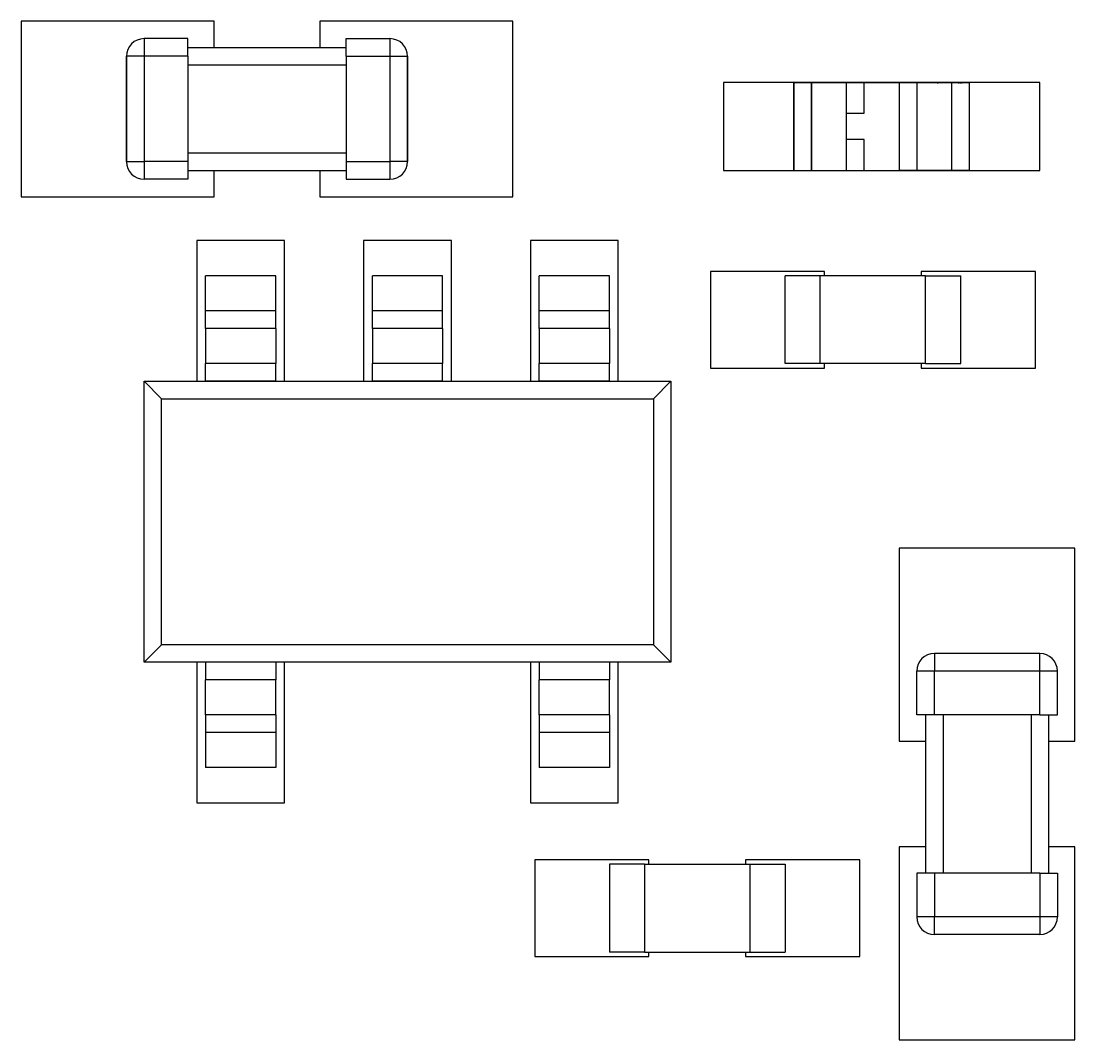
# Model space of a CAD drawing. Extents: x 89.7 to 173.2, y 85.9 to 138.5.
# Drawn here: x 112.75 to 118.75, y 102.85 to 108.65 of the extents above; entities that cross this region are included whole.
import ezdxf

# ---------------------------------------------------------------- set-up
doc = ezdxf.new("R2010")
doc.units = 0
doc.layers.add('View005', color=7, linetype='CONTINUOUS')

msp = doc.modelspace()

# ---------------------------------------------------------------- linework, layer by layer
at = {"layer": 'View005'}
for p, q in [((113.85, 108.65), (112.75, 108.65)), ((112.75, 108.65), (112.75, 107.65)), ((113.85, 108.65), (112.75, 108.65)), ((112.75, 108.65), (112.75, 107.65)), ((113.85, 108.5), (113.85, 108.65)), ((113.85, 108.5), (113.85, 108.65)), ((115.55, 108.65), (114.45, 108.65)), ((114.45, 108.65), (114.45, 108.5)), ((115.55, 108.65), (114.45, 108.65)), ((114.45, 108.65), (114.45, 108.5)), ((115.55, 107.65), (115.55, 108.65)), ((115.55, 107.65), (115.55, 108.65)), ((113.7, 108.55), (113.45, 108.55)), ((113.7, 108.55), (113.45, 108.55)), ((113.7, 108.55), (113.45, 108.55)), ((113.7, 108.55), (113.45, 108.55)), ((113.7, 108.55), (113.45, 108.55)), ((113.7, 108.55), (113.45, 108.55)), ((113.7, 108.55), (113.45, 108.55)), ((113.7, 108.55), (113.45, 108.55)), ((113.7, 108.55), (113.45, 108.55)), ((113.7, 108.55), (113.45, 108.55)), ((113.7, 108.55), (113.45, 108.55)), ((113.7, 108.55), (113.45, 108.55)), ((114.6, 108.55), (114.85, 108.55)), ((114.6, 108.55), (114.85, 108.55)), ((114.6, 108.55), (114.85, 108.55)), ((114.6, 108.55), (114.85, 108.55)), ((114.6, 108.55), (114.85, 108.55)), ((114.6, 108.55), (114.85, 108.55)), ((114.6, 108.55), (114.85, 108.55)), ((114.6, 108.55), (114.85, 108.55)), ((114.6, 108.55), (114.85, 108.55)), ((114.6, 108.55), (114.85, 108.55)), ((114.6, 108.55), (114.85, 108.55)), ((114.6, 108.55), (114.85, 108.55)), ((113.7, 108.5), (114.6, 108.5)), ((113.7, 108.5), (114.6, 108.5)), ((113.7, 108.5), (114.6, 108.5)), ((113.7, 108.5), (114.6, 108.5)), ((113.35, 108.45), (113.35, 107.85)), ((113.35, 107.85), (113.35, 108.45)), ((113.35, 108.45), (113.35, 107.85)), ((113.35, 107.85), (113.35, 108.45)), ((113.35, 108.45), (113.35, 107.85)), ((113.35, 108.45), (113.35, 107.85)), ((113.35, 107.85), (113.35, 108.45)), ((113.35, 107.85), (113.35, 108.45)), ((113.35, 108.45), (113.35, 107.85)), ((113.35, 108.45), (113.35, 107.85)), ((113.35, 107.85), (113.35, 108.45)), ((113.35, 107.85), (113.35, 108.45)), ((113.7, 108.45), (113.45, 108.45)), ((113.45, 108.45), (113.45, 107.85)), ((113.7, 108.45), (113.45, 108.45)), ((113.45, 108.45), (113.45, 107.85)), ((113.7, 108.45), (113.45, 108.45)), ((113.45, 108.45), (113.45, 107.85)), ((113.7, 108.45), (113.45, 108.45)), ((113.45, 108.45), (113.45, 107.85)), ((113.7, 108.45), (113.45, 108.45)), ((113.45, 108.45), (113.45, 107.85)), ((113.7, 108.45), (113.45, 108.45)), ((113.45, 108.45), (113.45, 107.85)), ((113.7, 108.45), (113.7, 107.85)), ((113.7, 108.45), (113.7, 107.85)), ((113.7, 108.45), (113.7, 107.85)), ((113.7, 108.45), (113.7, 107.85)), ((113.7, 108.45), (113.7, 107.85)), ((113.7, 108.45), (113.7, 107.85)), ((114.6, 108.45), (114.6, 107.85)), ((114.6, 108.45), (114.6, 107.85)), ((114.6, 108.45), (114.6, 107.85)), ((114.6, 108.45), (114.85, 108.45)), ((114.6, 108.45), (114.6, 107.85)), ((114.6, 108.45), (114.85, 108.45)), ((114.6, 108.45), (114.6, 107.85)), ((114.6, 108.45), (114.85, 108.45)), ((114.6, 108.45), (114.6, 107.85)), ((114.6, 108.45), (114.85, 108.45)), ((114.6, 108.45), (114.85, 108.45)), ((114.6, 108.45), (114.85, 108.45)), ((114.85, 108.45), (114.85, 107.85)), ((114.85, 108.45), (114.85, 107.85)), ((114.85, 108.45), (114.85, 107.85)), ((114.85, 108.45), (114.85, 107.85)), ((114.85, 108.45), (114.85, 107.85)), ((114.85, 108.45), (114.85, 107.85)), ((114.95, 108.45), (114.95, 107.85)), ((114.95, 107.85), (114.95, 108.45)), ((114.95, 108.45), (114.95, 107.85)), ((114.95, 107.85), (114.95, 108.45)), ((114.95, 108.45), (114.95, 107.85)), ((114.95, 108.45), (114.95, 107.85)), ((114.95, 107.85), (114.95, 108.45)), ((114.95, 107.85), (114.95, 108.45)), ((114.95, 108.45), (114.95, 107.85)), ((114.95, 108.45), (114.95, 107.85)), ((114.95, 107.85), (114.95, 108.45)), ((114.95, 107.85), (114.95, 108.45)), ((113.7, 108.4), (114.6, 108.4)), ((113.7, 108.4), (114.6, 108.4)), ((117.45, 108.3), (116.75, 108.3)), ((116.75, 108.3), (116.75, 107.8)), ((117.45, 108.3), (116.75, 108.3)), ((116.75, 108.3), (116.75, 107.8)), ((117.15, 108.3), (117.15, 107.8)), ((117.15, 107.8), (117.15, 108.3)), ((117.15, 108.3), (117.15, 107.8)), ((117.15, 107.8), (117.15, 108.3)), ((117.15, 108.3), (117.15, 107.8)), ((117.15, 107.8), (117.15, 108.3)), ((117.15, 108.3), (117.15, 107.8)), ((117.15, 107.8), (117.15, 108.3)), ((117.25, 108.3), (117.25, 107.8)), ((117.25, 107.8), (117.25, 108.3)), ((117.25, 108.3), (117.25, 107.8)), ((118.05, 108.3), (117.25, 108.3)), ((118.05, 108.3), (117.25, 108.3)), ((117.25, 108.3), (118.05, 108.3)), ((117.25, 108.3), (118.05, 108.3)), ((117.25, 107.8), (117.25, 108.3)), ((117.25, 108.3), (117.25, 107.8)), ((117.25, 107.8), (117.25, 108.3)), ((117.25, 108.3), (117.25, 107.8)), ((118.05, 108.3), (117.25, 108.3)), ((118.05, 108.3), (117.25, 108.3)), ((117.25, 108.3), (118.05, 108.3)), ((117.25, 108.3), (118.05, 108.3)), ((117.25, 107.8), (117.25, 108.3)), ((117.45, 107.8), (117.45, 108.3)), ((117.45, 107.8), (117.45, 108.3)), ((118.55, 108.3), (117.85, 108.3)), ((117.85, 108.3), (117.85, 107.8)), ((118.55, 108.3), (117.85, 108.3)), ((117.85, 108.3), (117.85, 107.8)), ((118.05, 107.8), (118.05, 108.3)), ((118.05, 107.8), (118.05, 108.3)), ((118.05, 107.8), (118.05, 108.3)), ((118.05, 107.8), (118.05, 108.3)), ((118.05, 107.8), (118.05, 108.3)), ((118.05, 107.8), (118.05, 108.3)), ((118.05, 107.8), (118.05, 108.3)), ((118.05, 107.8), (118.05, 108.3)), ((118.15, 107.8), (118.15, 108.3)), ((118.15, 107.8), (118.15, 108.3)), ((118.15, 107.8), (118.15, 108.3)), ((118.15, 107.8), (118.15, 108.3)), ((118.15, 107.8), (118.15, 108.3)), ((118.15, 107.8), (118.15, 108.3)), ((118.15, 107.8), (118.15, 108.3)), ((118.15, 107.8), (118.15, 108.3)), ((118.55, 107.8), (118.55, 108.3)), ((118.55, 107.8), (118.55, 108.3)), ((118.086, 108.299), (118.089, 108.299)), ((118.087, 108.299), (118.086, 108.299)), ((118.086, 108.299), (118.089, 108.299)), ((118.087, 108.299), (118.086, 108.299)), ((118.09, 108.299), (118.087, 108.299)), ((118.09, 108.299), (118.087, 108.299)), ((118.096, 108.299), (118.093, 108.299)), ((118.096, 108.299), (118.093, 108.299)), ((118.094, 108.299), (118.097, 108.299)), ((118.094, 108.299), (118.097, 108.299)), ((118.097, 108.299), (118.096, 108.299)), ((118.097, 108.299), (118.096, 108.299)), ((118.097, 108.299), (118.1, 108.299)), ((118.098, 108.299), (118.097, 108.299)), ((118.097, 108.299), (118.1, 108.299)), ((118.098, 108.299), (118.097, 108.299)), ((118.101, 108.299), (118.098, 108.299)), ((118.101, 108.299), (118.098, 108.299)), ((118.107, 108.299), (118.105, 108.299)), ((118.105, 108.299), (118.108, 108.299)), ((118.107, 108.299), (118.105, 108.299)), ((118.105, 108.299), (118.108, 108.299)), ((118.108, 108.299), (118.107, 108.299)), ((118.108, 108.299), (118.107, 108.299)), ((113.7, 107.9), (114.6, 107.9)), ((113.7, 107.9), (114.6, 107.9)), ((113.7, 107.85), (113.45, 107.85)), ((113.7, 107.85), (113.45, 107.85)), ((113.7, 107.85), (113.45, 107.85)), ((113.7, 107.85), (113.45, 107.85)), ((113.7, 107.85), (113.45, 107.85)), ((113.7, 107.85), (113.45, 107.85)), ((114.6, 107.85), (114.85, 107.85)), ((114.6, 107.85), (114.85, 107.85)), ((114.6, 107.85), (114.85, 107.85)), ((114.6, 107.85), (114.85, 107.85)), ((114.6, 107.85), (114.85, 107.85)), ((114.6, 107.85), (114.85, 107.85)), ((113.7, 107.8), (114.6, 107.8)), ((113.7, 107.8), (114.6, 107.8)), ((113.85, 107.65), (113.85, 107.8)), ((113.85, 107.65), (113.85, 107.8)), ((114.45, 107.8), (114.45, 107.65)), ((114.45, 107.8), (114.45, 107.65)), ((116.75, 107.8), (117.45, 107.8)), ((116.75, 107.8), (117.45, 107.8)), ((117.15, 107.8), (117.55, 107.8)), ((117.15, 107.8), (117.55, 107.8)), ((117.15, 107.8), (118.15, 107.8)), ((117.15, 107.8), (118.15, 107.8)), ((117.15, 107.8), (117.55, 107.8)), ((117.15, 107.8), (117.55, 107.8)), ((117.15, 107.8), (118.15, 107.8)), ((117.15, 107.8), (118.15, 107.8)), ((117.25, 107.8), (118.05, 107.8)), ((117.25, 107.8), (118.05, 107.8)), ((117.25, 107.8), (118.05, 107.8)), ((117.25, 107.8), (118.05, 107.8)), ((117.25, 107.8), (118.05, 107.8)), ((117.25, 107.8), (118.05, 107.8)), ((117.25, 107.8), (118.05, 107.8)), ((117.25, 107.8), (118.05, 107.8)), ((118.15, 107.8), (117.75, 107.8)), ((118.15, 107.8), (117.75, 107.8)), ((118.15, 107.8), (117.75, 107.8)), ((118.15, 107.8), (117.75, 107.8)), ((117.85, 107.8), (118.55, 107.8)), ((117.85, 107.8), (118.55, 107.8)), ((113.7, 107.75), (113.45, 107.75)), ((113.7, 107.75), (113.45, 107.75)), ((113.7, 107.75), (113.45, 107.75)), ((113.7, 107.75), (113.45, 107.75)), ((113.7, 107.75), (113.45, 107.75)), ((113.7, 107.75), (113.45, 107.75)), ((114.6, 107.75), (114.85, 107.75)), ((114.6, 107.75), (114.85, 107.75)), ((114.6, 107.75), (114.85, 107.75)), ((114.6, 107.75), (114.85, 107.75)), ((114.6, 107.75), (114.85, 107.75)), ((114.6, 107.75), (114.85, 107.75)), ((112.75, 107.65), (113.85, 107.65)), ((112.75, 107.65), (113.85, 107.65)), ((114.45, 107.65), (115.55, 107.65)), ((114.45, 107.65), (115.55, 107.65)), ((113.75, 107.4), (113.75, 106.6)), ((114.25, 107.4), (113.75, 107.4)), ((113.75, 107.4), (113.75, 106.6)), ((114.25, 107.4), (113.75, 107.4)), ((114.25, 106.6), (114.25, 107.4)), ((114.25, 106.6), (114.25, 107.4)), ((114.7, 107.4), (114.7, 106.6)), ((115.2, 107.4), (114.7, 107.4)), ((114.7, 107.4), (114.7, 106.6)), ((115.2, 107.4), (114.7, 107.4)), ((115.2, 106.6), (115.2, 107.4)), ((115.2, 106.6), (115.2, 107.4)), ((115.65, 107.4), (115.65, 106.6)), ((116.15, 107.4), (115.65, 107.4)), ((115.65, 107.4), (115.65, 106.6)), ((116.15, 107.4), (115.65, 107.4)), ((116.15, 106.6), (116.15, 107.4)), ((116.15, 106.6), (116.15, 107.4)), ((117.325, 107.225), (116.675, 107.225)), ((116.675, 107.225), (116.675, 106.675)), ((117.325, 107.225), (116.675, 107.225)), ((116.675, 107.225), (116.675, 106.675)), ((117.325, 107.2), (117.325, 107.225)), ((117.325, 107.2), (117.325, 107.225)), ((118.525, 107.225), (117.875, 107.225)), ((117.875, 107.225), (117.875, 107.2)), ((118.525, 107.225), (117.875, 107.225)), ((117.875, 107.225), (117.875, 107.2)), ((118.525, 106.675), (118.525, 107.225)), ((118.525, 106.675), (118.525, 107.225)), ((113.8, 107), (113.8, 107.2)), ((114.2, 107.2), (113.8, 107.2)), ((113.8, 107), (113.8, 107.2)), ((114.2, 107.2), (113.8, 107.2)), ((114.2, 107), (114.2, 107.2)), ((114.2, 107), (114.2, 107.2)), ((114.75, 107), (114.75, 107.2)), ((115.15, 107.2), (114.75, 107.2)), ((114.75, 107), (114.75, 107.2)), ((115.15, 107.2), (114.75, 107.2)), ((115.15, 107), (115.15, 107.2)), ((115.15, 107), (115.15, 107.2)), ((115.7, 107), (115.7, 107.2)), ((116.1, 107.2), (115.7, 107.2)), ((115.7, 107), (115.7, 107.2)), ((116.1, 107.2), (115.7, 107.2)), ((116.1, 107), (116.1, 107.2)), ((116.1, 107), (116.1, 107.2)), ((117.3, 107.2), (117.1, 107.2)), ((117.1, 106.7), (117.1, 107.2)), ((117.3, 107.2), (117.1, 107.2)), ((117.1, 106.7), (117.1, 107.2)), ((117.3, 106.7), (117.3, 107.2)), ((117.9, 107.2), (117.3, 107.2)), ((117.3, 106.7), (117.3, 107.2)), ((117.3, 106.7), (117.3, 107.2)), ((117.9, 107.2), (117.3, 107.2)), ((117.3, 106.7), (117.3, 107.2)), ((117.9, 106.7), (117.9, 107.2)), ((117.9, 107.2), (118.1, 107.2)), ((117.9, 106.7), (117.9, 107.2)), ((117.9, 106.7), (117.9, 107.2)), ((117.9, 107.2), (118.1, 107.2)), ((117.9, 106.7), (117.9, 107.2)), ((118.1, 106.7), (118.1, 107.2)), ((118.1, 106.7), (118.1, 107.2)), ((114.2, 107), (113.8, 107)), ((114.2, 107), (113.8, 107)), ((115.15, 107), (114.75, 107)), ((115.15, 107), (114.75, 107)), ((116.1, 107), (115.7, 107)), ((116.1, 107), (115.7, 107)), ((114.2, 106.9), (113.8, 106.9)), ((114.2, 106.9), (113.8, 106.9)), ((115.15, 106.9), (114.75, 106.9)), ((115.15, 106.9), (114.75, 106.9)), ((116.1, 106.9), (115.7, 106.9)), ((116.1, 106.9), (115.7, 106.9)), ((113.8, 106.6), (113.8, 106.7)), ((113.8, 106.6), (113.8, 106.7)), ((114.2, 106.7), (113.8, 106.7)), ((114.2, 106.7), (113.8, 106.7)), ((114.2, 106.6), (114.2, 106.7)), ((114.2, 106.6), (114.2, 106.7)), ((114.75, 106.6), (114.75, 106.7)), ((114.75, 106.6), (114.75, 106.7)), ((115.15, 106.7), (114.75, 106.7)), ((115.15, 106.7), (114.75, 106.7)), ((115.15, 106.6), (115.15, 106.7)), ((115.15, 106.6), (115.15, 106.7)), ((115.7, 106.6), (115.7, 106.7)), ((115.7, 106.6), (115.7, 106.7)), ((116.1, 106.7), (115.7, 106.7)), ((116.1, 106.7), (115.7, 106.7)), ((116.1, 106.6), (116.1, 106.7)), ((116.1, 106.6), (116.1, 106.7)), ((117.3, 106.7), (117.1, 106.7)), ((117.3, 106.7), (117.1, 106.7)), ((117.9, 106.7), (117.3, 106.7)), ((117.9, 106.7), (117.3, 106.7)), ((117.325, 106.675), (117.325, 106.7)), ((117.325, 106.675), (117.325, 106.7)), ((117.875, 106.7), (117.875, 106.675)), ((117.875, 106.7), (117.875, 106.675)), ((117.9, 106.7), (118.1, 106.7)), ((117.9, 106.7), (118.1, 106.7)), ((116.675, 106.675), (117.325, 106.675)), ((116.675, 106.675), (117.325, 106.675)), ((117.875, 106.675), (118.525, 106.675)), ((117.875, 106.675), (118.525, 106.675)), ((113.45, 105), (113.45, 106.6)), ((113.45, 106.6), (116.45, 106.6)), ((113.45, 106.6), (113.55, 106.5)), ((113.45, 105), (113.45, 106.6)), ((113.45, 106.6), (116.45, 106.6)), ((113.45, 106.6), (113.55, 106.5)), ((114.2, 106.6), (113.8, 106.6)), ((114.2, 106.6), (113.8, 106.6)), ((115.15, 106.6), (114.75, 106.6)), ((115.15, 106.6), (114.75, 106.6)), ((116.1, 106.6), (115.7, 106.6)), ((116.1, 106.6), (115.7, 106.6)), ((116.45, 106.6), (116.35, 106.5)), ((116.45, 106.6), (116.35, 106.5)), ((116.45, 106.6), (116.45, 105)), ((116.45, 106.6), (116.45, 105)), ((113.55, 106.5), (116.35, 106.5)), ((113.55, 105.1), (113.55, 106.5)), ((113.55, 106.5), (116.35, 106.5)), ((113.55, 105.1), (113.55, 106.5)), ((116.35, 106.5), (116.35, 105.1)), ((116.35, 106.5), (116.35, 105.1)), ((117.75, 105.65), (117.75, 104.55)), ((118.75, 105.65), (117.75, 105.65)), ((117.75, 105.65), (117.75, 104.55)), ((118.75, 105.65), (117.75, 105.65)), ((118.75, 104.55), (118.75, 105.65)), ((118.75, 104.55), (118.75, 105.65)), ((113.45, 105), (113.55, 105.1)), ((113.45, 105), (113.55, 105.1)), ((116.35, 105.1), (113.55, 105.1)), ((116.35, 105.1), (113.55, 105.1)), ((116.45, 105), (116.35, 105.1)), ((116.45, 105), (116.35, 105.1)), ((116.45, 105), (113.45, 105)), ((116.45, 105), (113.45, 105)), ((113.75, 105), (113.75, 104.2)), ((113.75, 105), (113.75, 104.2)), ((113.8, 105), (113.8, 104.9)), ((114.2, 105), (113.8, 105)), ((113.8, 105), (113.8, 104.9)), ((114.2, 105), (113.8, 105)), ((114.2, 105), (114.2, 104.9)), ((114.2, 105), (114.2, 104.9)), ((114.25, 104.2), (114.25, 105)), ((114.25, 104.2), (114.25, 105)), ((115.65, 105), (115.65, 104.2)), ((115.65, 105), (115.65, 104.2)), ((115.7, 105), (115.7, 104.9)), ((116.1, 105), (115.7, 105)), ((115.7, 105), (115.7, 104.9)), ((116.1, 105), (115.7, 105)), ((116.1, 105), (116.1, 104.9)), ((116.1, 105), (116.1, 104.9)), ((116.15, 104.2), (116.15, 105)), ((116.15, 104.2), (116.15, 105)), ((118.55, 105.05), (117.95, 105.05)), ((118.55, 105.05), (117.95, 105.05)), ((118.55, 105.05), (117.95, 105.05)), ((118.55, 105.05), (117.95, 105.05)), ((118.55, 105.05), (117.95, 105.05)), ((118.55, 105.05), (117.95, 105.05)), ((117.85, 104.7), (117.85, 104.95)), ((117.85, 104.7), (117.85, 104.95)), ((117.85, 104.7), (117.85, 104.95)), ((117.85, 104.7), (117.85, 104.95)), ((117.85, 104.7), (117.85, 104.95)), ((117.85, 104.7), (117.85, 104.95)), ((117.85, 104.7), (117.85, 104.95)), ((117.85, 104.7), (117.85, 104.95)), ((117.85, 104.7), (117.85, 104.95)), ((117.85, 104.7), (117.85, 104.95)), ((117.85, 104.7), (117.85, 104.95)), ((117.85, 104.7), (117.85, 104.95)), ((118.55, 104.95), (117.95, 104.95)), ((117.95, 104.7), (117.95, 104.95)), ((117.95, 104.7), (117.95, 104.95)), ((118.55, 104.95), (117.95, 104.95)), ((118.55, 104.95), (117.95, 104.95)), ((117.95, 104.7), (117.95, 104.95)), ((117.95, 104.7), (117.95, 104.95)), ((118.55, 104.95), (117.95, 104.95)), ((118.55, 104.95), (117.95, 104.95)), ((117.95, 104.7), (117.95, 104.95)), ((118.55, 104.95), (117.95, 104.95)), ((117.95, 104.7), (117.95, 104.95)), ((118.55, 104.7), (118.55, 104.95)), ((118.55, 104.7), (118.55, 104.95)), ((118.55, 104.7), (118.55, 104.95)), ((118.55, 104.7), (118.55, 104.95)), ((118.55, 104.7), (118.55, 104.95)), ((118.55, 104.7), (118.55, 104.95)), ((118.65, 104.7), (118.65, 104.95)), ((118.65, 104.7), (118.65, 104.95)), ((118.65, 104.7), (118.65, 104.95)), ((118.65, 104.7), (118.65, 104.95)), ((118.65, 104.7), (118.65, 104.95)), ((118.65, 104.7), (118.65, 104.95)), ((114.2, 104.9), (113.8, 104.9)), ((114.2, 104.9), (113.8, 104.9)), ((116.1, 104.9), (115.7, 104.9)), ((116.1, 104.9), (115.7, 104.9)), ((114.2, 104.7), (113.8, 104.7)), ((114.2, 104.7), (113.8, 104.7)), ((114.2, 104.7), (113.8, 104.7)), ((114.2, 104.7), (113.8, 104.7)), ((116.1, 104.7), (115.7, 104.7)), ((116.1, 104.7), (115.7, 104.7)), ((116.1, 104.7), (115.7, 104.7)), ((116.1, 104.7), (115.7, 104.7)), ((117.9, 104.7), (117.9, 103.8)), ((117.9, 104.7), (117.9, 103.8)), ((117.9, 104.7), (117.9, 103.8)), ((117.9, 104.7), (117.9, 103.8)), ((118.55, 104.7), (117.95, 104.7)), ((118.55, 104.7), (117.95, 104.7)), ((118.55, 104.7), (117.95, 104.7)), ((118.55, 104.7), (117.95, 104.7)), ((118.55, 104.7), (117.95, 104.7)), ((118.55, 104.7), (117.95, 104.7)), ((118, 104.7), (118, 103.8)), ((118, 104.7), (118, 103.8)), ((118.5, 104.7), (118.5, 103.8)), ((118.5, 104.7), (118.5, 103.8)), ((118.6, 104.7), (118.6, 103.8)), ((118.6, 104.7), (118.6, 103.8)), ((118.6, 104.7), (118.6, 103.8)), ((118.6, 104.7), (118.6, 103.8)), ((113.8, 104.6), (113.8, 104.4)), ((113.8, 104.6), (113.8, 104.4)), ((114.2, 104.6), (113.8, 104.6)), ((114.2, 104.6), (113.8, 104.6)), ((114.2, 104.6), (114.2, 104.4)), ((114.2, 104.6), (114.2, 104.4)), ((115.7, 104.6), (115.7, 104.4)), ((115.7, 104.6), (115.7, 104.4)), ((116.1, 104.6), (115.7, 104.6)), ((116.1, 104.6), (115.7, 104.6)), ((116.1, 104.6), (116.1, 104.4)), ((116.1, 104.6), (116.1, 104.4)), ((117.75, 104.55), (117.9, 104.55)), ((117.75, 104.55), (117.9, 104.55)), ((118.6, 104.55), (118.75, 104.55)), ((118.6, 104.55), (118.75, 104.55)), ((114.2, 104.4), (113.8, 104.4)), ((114.2, 104.4), (113.8, 104.4)), ((116.1, 104.4), (115.7, 104.4)), ((116.1, 104.4), (115.7, 104.4)), ((113.75, 104.2), (114.25, 104.2)), ((113.75, 104.2), (114.25, 104.2)), ((115.65, 104.2), (116.15, 104.2)), ((115.65, 104.2), (116.15, 104.2)), ((117.75, 103.95), (117.75, 102.85)), ((117.9, 103.95), (117.75, 103.95)), ((117.75, 103.95), (117.75, 102.85)), ((117.9, 103.95), (117.75, 103.95)), ((118.75, 103.95), (118.6, 103.95)), ((118.75, 103.95), (118.6, 103.95)), ((118.75, 102.85), (118.75, 103.95)), ((118.75, 102.85), (118.75, 103.95)), ((116.325, 103.875), (115.675, 103.875)), ((115.675, 103.875), (115.675, 103.325)), ((116.325, 103.875), (115.675, 103.875)), ((115.675, 103.875), (115.675, 103.325)), ((116.325, 103.85), (116.325, 103.875)), ((116.325, 103.85), (116.325, 103.875)), ((117.525, 103.875), (116.875, 103.875)), ((116.875, 103.875), (116.875, 103.85)), ((117.525, 103.875), (116.875, 103.875)), ((116.875, 103.875), (116.875, 103.85)), ((117.525, 103.325), (117.525, 103.875)), ((117.525, 103.325), (117.525, 103.875)), ((116.1, 103.85), (116.1, 103.35)), ((116.3, 103.85), (116.1, 103.85)), ((116.1, 103.85), (116.1, 103.35)), ((116.3, 103.85), (116.1, 103.85)), ((116.3, 103.85), (116.3, 103.35)), ((116.3, 103.85), (116.3, 103.35)), ((116.3, 103.85), (116.9, 103.85)), ((116.3, 103.85), (116.3, 103.35)), ((116.3, 103.85), (116.3, 103.35)), ((116.3, 103.85), (116.9, 103.85)), ((116.9, 103.85), (116.9, 103.35)), ((116.9, 103.85), (117.1, 103.85)), ((116.9, 103.85), (116.9, 103.35)), ((116.9, 103.85), (116.9, 103.35)), ((116.9, 103.85), (117.1, 103.85)), ((116.9, 103.85), (116.9, 103.35)), ((117.1, 103.85), (117.1, 103.35)), ((117.1, 103.85), (117.1, 103.35)), ((117.85, 103.8), (117.85, 103.55)), ((117.85, 103.8), (117.85, 103.55)), ((117.85, 103.8), (117.85, 103.55)), ((117.85, 103.8), (117.85, 103.55)), ((117.85, 103.8), (117.85, 103.55)), ((117.85, 103.8), (117.85, 103.55)), ((118.55, 103.8), (117.95, 103.8)), ((118.55, 103.8), (117.95, 103.8)), ((118.55, 103.8), (117.95, 103.8)), ((117.95, 103.8), (117.95, 103.55)), ((118.55, 103.8), (117.95, 103.8)), ((117.95, 103.8), (117.95, 103.55)), ((118.55, 103.8), (117.95, 103.8)), ((117.95, 103.8), (117.95, 103.55)), ((118.55, 103.8), (117.95, 103.8)), ((117.95, 103.8), (117.95, 103.55)), ((117.95, 103.8), (117.95, 103.55)), ((117.95, 103.8), (117.95, 103.55)), ((118.55, 103.8), (118.55, 103.55)), ((118.55, 103.8), (118.55, 103.55)), ((118.55, 103.8), (118.55, 103.55)), ((118.55, 103.8), (118.55, 103.55)), ((118.55, 103.8), (118.55, 103.55)), ((118.55, 103.8), (118.55, 103.55)), ((118.65, 103.8), (118.65, 103.55)), ((118.65, 103.8), (118.65, 103.55)), ((118.65, 103.8), (118.65, 103.55)), ((118.65, 103.8), (118.65, 103.55)), ((118.65, 103.8), (118.65, 103.55)), ((118.65, 103.8), (118.65, 103.55)), ((118.65, 103.8), (118.65, 103.55)), ((118.65, 103.8), (118.65, 103.55)), ((118.65, 103.8), (118.65, 103.55)), ((118.65, 103.8), (118.65, 103.55)), ((118.65, 103.8), (118.65, 103.55)), ((118.65, 103.8), (118.65, 103.55)), ((118.55, 103.55), (117.95, 103.55)), ((118.55, 103.55), (117.95, 103.55)), ((118.55, 103.55), (117.95, 103.55)), ((118.55, 103.55), (117.95, 103.55)), ((118.55, 103.55), (117.95, 103.55)), ((118.55, 103.55), (117.95, 103.55)), ((118.55, 103.45), (117.95, 103.45)), ((118.55, 103.45), (117.95, 103.45)), ((118.55, 103.45), (117.95, 103.45)), ((118.55, 103.45), (117.95, 103.45)), ((118.55, 103.45), (117.95, 103.45)), ((118.55, 103.45), (117.95, 103.45)), ((115.675, 103.325), (116.325, 103.325)), ((115.675, 103.325), (116.325, 103.325)), ((116.3, 103.35), (116.1, 103.35)), ((116.3, 103.35), (116.1, 103.35)), ((116.3, 103.35), (116.9, 103.35)), ((116.3, 103.35), (116.9, 103.35)), ((116.325, 103.325), (116.325, 103.35)), ((116.325, 103.325), (116.325, 103.35)), ((116.875, 103.35), (116.875, 103.325)), ((116.875, 103.35), (116.875, 103.325)), ((116.875, 103.325), (117.525, 103.325)), ((116.875, 103.325), (117.525, 103.325)), ((116.9, 103.35), (117.1, 103.35)), ((116.9, 103.35), (117.1, 103.35)), ((117.75, 102.85), (118.75, 102.85)), ((117.75, 102.85), (118.75, 102.85))]:
    msp.add_line(p, q, dxfattribs=at)
for centre, start, end in [((113.45, 108.45), 90, 180), ((113.45, 108.45), 90, 180), ((113.45, 108.45), 90, -180), ((113.45, 108.45), 90, -180), ((113.45, 108.45), 90, -180), ((113.45, 108.45), 90, -180), ((114.85, 108.45), 0, 90), ((114.85, 108.45), 0, 90), ((114.85, 108.45), 0, 90), ((114.85, 108.45), 0, 90), ((114.85, 108.45), 0, 90), ((114.85, 108.45), 0, 90), ((113.45, 107.85), 180, -90), ((113.45, 107.85), 180, -90), ((113.45, 107.85), -180, -90), ((113.45, 107.85), -180, -90), ((113.45, 107.85), -180, -90), ((113.45, 107.85), -180, -90), ((114.85, 107.85), -90, 0), ((114.85, 107.85), -90, 0), ((114.85, 107.85), -90, 0), ((114.85, 107.85), -90, 0), ((114.85, 107.85), -90, 0), ((114.85, 107.85), -90, 0), ((117.95, 104.95), 90, 180), ((117.95, 104.95), 90, 180), ((117.95, 104.95), 90, 180), ((117.95, 104.95), 90, 180), ((117.95, 104.95), 90, -180), ((117.95, 104.95), 90, -180), ((117.95, 104.95), 90, -180), ((117.95, 104.95), 90, -180), ((117.95, 104.95), 90, 180), ((117.95, 104.95), 90, 180), ((118.55, 104.95), 0, 90), ((118.55, 104.95), 0, 90), ((118.55, 104.95), 0, 90), ((118.55, 104.95), 0, 90), ((118.55, 104.95), 0, 90), ((118.55, 104.95), 0, 90), ((118.55, 104.95), 0, 90), ((118.55, 104.95), 0, 90), ((118.55, 104.95), 0, 90), ((118.55, 104.95), 0, 90), ((117.95, 103.55), 180, -90), ((117.95, 103.55), 180, -90), ((117.95, 103.55), 180, -90), ((117.95, 103.55), 180, -90), ((117.95, 103.55), 180, -90), ((117.95, 103.55), 180, -90), ((117.95, 103.55), 180, -90), ((117.95, 103.55), 180, -90), ((117.95, 103.55), 180, -90), ((117.95, 103.55), 180, -90), ((117.95, 103.55), 180, -90), ((117.95, 103.55), 180, -90), ((117.95, 103.55), 180, -90), ((117.95, 103.55), 180, -90), ((118.55, 103.55), -90, 0), ((118.55, 103.55), -90, 0), ((118.55, 103.55), -90, 0), ((118.55, 103.55), -90, 0), ((118.55, 103.55), -90, 0), ((118.55, 103.55), -90, 0), ((118.55, 103.55), -90, 0), ((118.55, 103.55), -90, 0), ((118.55, 103.55), -90, 0), ((118.55, 103.55), -90, 0)]:
    msp.add_arc(centre, 0.1, start, end, dxfattribs=at)
for points, degree in [([(113.45, 108.55), (113.45, 108.551), (113.45, 108.503), (113.45, 108.45)], 3), ([(113.45, 108.55), (113.45, 108.551), (113.45, 108.503), (113.45, 108.45)], 3), ([(113.45, 108.55), (113.45, 108.551), (113.45, 108.503), (113.45, 108.45)], 3), ([(113.45, 108.55), (113.45, 108.551), (113.45, 108.503), (113.45, 108.45)], 3), ([(113.45, 108.55), (113.45, 108.551), (113.45, 108.503), (113.45, 108.45)], 3), ([(113.45, 108.55), (113.45, 108.551), (113.45, 108.503), (113.45, 108.45)], 3), ([(113.7, 108.45), (113.7, 108.503), (113.7, 108.551), (113.7, 108.55)], 3), ([(113.7, 108.45), (113.7, 108.503), (113.7, 108.551), (113.7, 108.55)], 3), ([(113.7, 108.45), (113.7, 108.503), (113.7, 108.551), (113.7, 108.55)], 3), ([(113.7, 108.45), (113.7, 108.503), (113.7, 108.551), (113.7, 108.55)], 3), ([(113.7, 108.45), (113.7, 108.503), (113.7, 108.551), (113.7, 108.55)], 3), ([(113.7, 108.45), (113.7, 108.503), (113.7, 108.551), (113.7, 108.55)], 3), ([(114.6, 108.45), (114.6, 108.503), (114.6, 108.551), (114.6, 108.55)], 3), ([(114.6, 108.45), (114.6, 108.503), (114.6, 108.551), (114.6, 108.55)], 3), ([(114.6, 108.45), (114.6, 108.503), (114.6, 108.551), (114.6, 108.55)], 3), ([(114.6, 108.45), (114.6, 108.503), (114.6, 108.551), (114.6, 108.55)], 3), ([(114.6, 108.45), (114.6, 108.503), (114.6, 108.551), (114.6, 108.55)], 3), ([(114.6, 108.45), (114.6, 108.503), (114.6, 108.551), (114.6, 108.55)], 3), ([(114.85, 108.55), (114.85, 108.551), (114.85, 108.503), (114.85, 108.45)], 3), ([(114.85, 108.55), (114.85, 108.551), (114.85, 108.503), (114.85, 108.45)], 3), ([(114.85, 108.55), (114.85, 108.551), (114.85, 108.503), (114.85, 108.45)], 3), ([(114.85, 108.55), (114.85, 108.551), (114.85, 108.503), (114.85, 108.45)], 3), ([(114.85, 108.55), (114.85, 108.551), (114.85, 108.503), (114.85, 108.45)], 3), ([(114.85, 108.55), (114.85, 108.551), (114.85, 108.503), (114.85, 108.45)], 3), ([(113.45, 108.45), (113.397, 108.45), (113.349, 108.45), (113.35, 108.45)], 3), ([(113.45, 108.45), (113.397, 108.45), (113.349, 108.45), (113.35, 108.45)], 3), ([(113.45, 108.45), (113.397, 108.45), (113.349, 108.45), (113.35, 108.45)], 3), ([(113.45, 108.45), (113.397, 108.45), (113.349, 108.45), (113.35, 108.45)], 3), ([(113.45, 108.45), (113.397, 108.45), (113.349, 108.45), (113.35, 108.45)], 3), ([(113.45, 108.45), (113.397, 108.45), (113.349, 108.45), (113.35, 108.45)], 3), ([(114.85, 108.45), (114.903, 108.45), (114.951, 108.45), (114.95, 108.45)], 3), ([(114.85, 108.45), (114.903, 108.45), (114.951, 108.45), (114.95, 108.45)], 3), ([(114.85, 108.45), (114.903, 108.45), (114.951, 108.45), (114.95, 108.45)], 3), ([(114.85, 108.45), (114.903, 108.45), (114.951, 108.45), (114.95, 108.45)], 3), ([(114.85, 108.45), (114.903, 108.45), (114.951, 108.45), (114.95, 108.45)], 3), ([(114.85, 108.45), (114.903, 108.45), (114.951, 108.45), (114.95, 108.45)], 3), ([(117.55, 108.3), (117.15, 108.3)], 1), ([(117.15, 108.3), (118.15, 108.3)], 1), ([(117.55, 108.3), (117.15, 108.3)], 1), ([(117.15, 108.3), (118.15, 108.3)], 1), ([(117.55, 108.3), (117.15, 108.3)], 1), ([(117.15, 108.3), (118.15, 108.3)], 1), ([(117.55, 108.3), (117.15, 108.3)], 1), ([(117.15, 108.3), (118.15, 108.3)], 1), ([(117.55, 108.125), (117.55, 108.3)], 1), ([(117.55, 108.125), (117.55, 108.3)], 1), ([(117.55, 108.125), (117.55, 108.3)], 1), ([(117.55, 108.125), (117.55, 108.3)], 1), ([(117.75, 108.3), (117.75, 107.8)], 1), ([(118.15, 108.3), (117.75, 108.3)], 1), ([(117.75, 108.3), (117.75, 107.8)], 1), ([(118.15, 108.3), (117.75, 108.3)], 1), ([(117.75, 108.3), (117.75, 107.8)], 1), ([(118.15, 108.3), (117.75, 108.3)], 1), ([(117.75, 108.3), (117.75, 107.8)], 1), ([(118.15, 108.3), (117.75, 108.3)], 1), ([(117.965, 108.299), (117.97, 108.299)], 1), ([(117.97, 108.299), (117.965, 108.299)], 1), ([(117.965, 108.299), (117.97, 108.299)], 1), ([(117.97, 108.299), (117.965, 108.299)], 1), ([(117.968, 108.299), (117.965, 108.299), (117.966, 108.299)], 2), ([(117.968, 108.299), (117.965, 108.299), (117.966, 108.299)], 2), ([(117.966, 108.299), (117.972, 108.299), (117.97, 108.299)], 2), ([(117.966, 108.299), (117.972, 108.299), (117.97, 108.299)], 2), ([(117.97, 108.299), (117.972, 108.299), (117.968, 108.299)], 2), ([(117.97, 108.299), (117.972, 108.299), (117.968, 108.299)], 2), ([(117.989, 108.299), (117.988, 108.299), (117.989, 108.299)], 2), ([(117.989, 108.299), (117.988, 108.299), (117.989, 108.299)], 2), ([(117.993, 108.299), (117.993, 108.299)], 1), ([(117.993, 108.299), (117.993, 108.299)], 1), ([(117.45, 108.125), (117.55, 108.125)], 1), ([(117.45, 108.125), (117.55, 108.125)], 1), ([(117.45, 108.125), (117.55, 108.125)], 1), ([(117.45, 108.125), (117.55, 108.125)], 1), ([(117.55, 107.975), (117.45, 107.975)], 1), ([(117.55, 107.975), (117.45, 107.975)], 1), ([(117.55, 107.975), (117.45, 107.975)], 1), ([(117.55, 107.975), (117.45, 107.975)], 1), ([(117.55, 107.8), (117.55, 107.975)], 1), ([(117.55, 107.8), (117.55, 107.975)], 1), ([(117.55, 107.8), (117.55, 107.975)], 1), ([(117.55, 107.8), (117.55, 107.975)], 1), ([(113.35, 107.85), (113.349, 107.85), (113.397, 107.85), (113.45, 107.85)], 3), ([(113.35, 107.85), (113.349, 107.85), (113.397, 107.85), (113.45, 107.85)], 3), ([(113.35, 107.85), (113.349, 107.85), (113.397, 107.85), (113.45, 107.85)], 3), ([(113.35, 107.85), (113.349, 107.85), (113.397, 107.85), (113.45, 107.85)], 3), ([(113.35, 107.85), (113.349, 107.85), (113.397, 107.85), (113.45, 107.85)], 3), ([(113.35, 107.85), (113.349, 107.85), (113.397, 107.85), (113.45, 107.85)], 3), ([(113.45, 107.85), (113.45, 107.797), (113.45, 107.749), (113.45, 107.75)], 3), ([(113.45, 107.85), (113.45, 107.797), (113.45, 107.749), (113.45, 107.75)], 3), ([(113.45, 107.85), (113.45, 107.797), (113.45, 107.749), (113.45, 107.75)], 3), ([(113.45, 107.85), (113.45, 107.797), (113.45, 107.749), (113.45, 107.75)], 3), ([(113.45, 107.85), (113.45, 107.797), (113.45, 107.749), (113.45, 107.75)], 3), ([(113.45, 107.85), (113.45, 107.797), (113.45, 107.749), (113.45, 107.75)], 3), ([(113.7, 107.85), (113.7, 107.797), (113.7, 107.749), (113.7, 107.75)], 3), ([(113.7, 107.85), (113.7, 107.797), (113.7, 107.749), (113.7, 107.75)], 3), ([(113.7, 107.85), (113.7, 107.797), (113.7, 107.749), (113.7, 107.75)], 3), ([(113.7, 107.85), (113.7, 107.797), (113.7, 107.749), (113.7, 107.75)], 3), ([(113.7, 107.85), (113.7, 107.797), (113.7, 107.749), (113.7, 107.75)], 3), ([(113.7, 107.85), (113.7, 107.797), (113.7, 107.749), (113.7, 107.75)], 3), ([(114.6, 107.85), (114.6, 107.797), (114.6, 107.749), (114.6, 107.75)], 3), ([(114.6, 107.85), (114.6, 107.797), (114.6, 107.749), (114.6, 107.75)], 3), ([(114.6, 107.85), (114.6, 107.797), (114.6, 107.749), (114.6, 107.75)], 3), ([(114.6, 107.85), (114.6, 107.797), (114.6, 107.749), (114.6, 107.75)], 3), ([(114.6, 107.85), (114.6, 107.797), (114.6, 107.749), (114.6, 107.75)], 3), ([(114.6, 107.85), (114.6, 107.797), (114.6, 107.749), (114.6, 107.75)], 3), ([(114.85, 107.85), (114.85, 107.797), (114.85, 107.749), (114.85, 107.75)], 3), ([(114.95, 107.85), (114.951, 107.85), (114.903, 107.85), (114.85, 107.85)], 3), ([(114.85, 107.85), (114.85, 107.797), (114.85, 107.749), (114.85, 107.75)], 3), ([(114.95, 107.85), (114.951, 107.85), (114.903, 107.85), (114.85, 107.85)], 3), ([(114.85, 107.85), (114.85, 107.797), (114.85, 107.749), (114.85, 107.75)], 3), ([(114.95, 107.85), (114.951, 107.85), (114.903, 107.85), (114.85, 107.85)], 3), ([(114.85, 107.85), (114.85, 107.797), (114.85, 107.749), (114.85, 107.75)], 3), ([(114.95, 107.85), (114.951, 107.85), (114.903, 107.85), (114.85, 107.85)], 3), ([(114.85, 107.85), (114.85, 107.797), (114.85, 107.749), (114.85, 107.75)], 3), ([(114.95, 107.85), (114.951, 107.85), (114.903, 107.85), (114.85, 107.85)], 3), ([(114.85, 107.85), (114.85, 107.797), (114.85, 107.749), (114.85, 107.75)], 3), ([(114.95, 107.85), (114.951, 107.85), (114.903, 107.85), (114.85, 107.85)], 3), ([(113.8, 106.9), (113.8, 106.899), (113.8, 106.947), (113.8, 107)], 3), ([(113.8, 106.9), (113.8, 106.899), (113.8, 106.947), (113.8, 107)], 3), ([(114.2, 106.9), (114.2, 106.899), (114.2, 106.947), (114.2, 107)], 3), ([(114.2, 106.9), (114.2, 106.899), (114.2, 106.947), (114.2, 107)], 3), ([(114.75, 106.9), (114.75, 106.899), (114.75, 106.947), (114.75, 107)], 3), ([(114.75, 106.9), (114.75, 106.899), (114.75, 106.947), (114.75, 107)], 3), ([(115.15, 106.9), (115.15, 106.899), (115.15, 106.947), (115.15, 107)], 3), ([(115.15, 106.9), (115.15, 106.899), (115.15, 106.947), (115.15, 107)], 3), ([(115.7, 106.9), (115.7, 106.899), (115.7, 106.947), (115.7, 107)], 3), ([(115.7, 106.9), (115.7, 106.899), (115.7, 106.947), (115.7, 107)], 3), ([(116.1, 106.9), (116.1, 106.899), (116.1, 106.947), (116.1, 107)], 3), ([(116.1, 106.9), (116.1, 106.899), (116.1, 106.947), (116.1, 107)], 3), ([(113.8, 106.9), (113.8, 106.902), (113.8, 106.807), (113.8, 106.7)], 3), ([(113.8, 106.9), (113.8, 106.902), (113.8, 106.807), (113.8, 106.7)], 3), ([(114.2, 106.9), (114.2, 106.902), (114.2, 106.807), (114.2, 106.7)], 3), ([(114.2, 106.9), (114.2, 106.902), (114.2, 106.807), (114.2, 106.7)], 3), ([(114.75, 106.9), (114.75, 106.902), (114.75, 106.807), (114.75, 106.7)], 3), ([(114.75, 106.9), (114.75, 106.902), (114.75, 106.807), (114.75, 106.7)], 3), ([(115.15, 106.9), (115.15, 106.902), (115.15, 106.807), (115.15, 106.7)], 3), ([(115.15, 106.9), (115.15, 106.902), (115.15, 106.807), (115.15, 106.7)], 3), ([(115.7, 106.9), (115.7, 106.902), (115.7, 106.807), (115.7, 106.7)], 3), ([(115.7, 106.9), (115.7, 106.902), (115.7, 106.807), (115.7, 106.7)], 3), ([(116.1, 106.9), (116.1, 106.902), (116.1, 106.807), (116.1, 106.7)], 3), ([(116.1, 106.9), (116.1, 106.902), (116.1, 106.807), (116.1, 106.7)], 3), ([(117.95, 105.05), (117.95, 105.051), (117.95, 105.003), (117.95, 104.95)], 3), ([(117.95, 105.05), (117.95, 105.051), (117.95, 105.003), (117.95, 104.95)], 3), ([(117.95, 105.05), (117.95, 105.051), (117.95, 105.003), (117.95, 104.95)], 3), ([(117.95, 105.05), (117.95, 105.051), (117.95, 105.003), (117.95, 104.95)], 3), ([(117.95, 105.05), (117.95, 105.051), (117.95, 105.003), (117.95, 104.95)], 3), ([(117.95, 105.05), (117.95, 105.051), (117.95, 105.003), (117.95, 104.95)], 3), ([(118.55, 104.95), (118.55, 105.003), (118.55, 105.051), (118.55, 105.05)], 3), ([(118.55, 104.95), (118.55, 105.003), (118.55, 105.051), (118.55, 105.05)], 3), ([(118.55, 104.95), (118.55, 105.003), (118.55, 105.051), (118.55, 105.05)], 3), ([(118.55, 104.95), (118.55, 105.003), (118.55, 105.051), (118.55, 105.05)], 3), ([(118.55, 104.95), (118.55, 105.003), (118.55, 105.051), (118.55, 105.05)], 3), ([(118.55, 104.95), (118.55, 105.003), (118.55, 105.051), (118.55, 105.05)], 3), ([(117.95, 104.95), (117.897, 104.95), (117.849, 104.95), (117.85, 104.95)], 3), ([(117.95, 104.95), (117.897, 104.95), (117.849, 104.95), (117.85, 104.95)], 3), ([(117.95, 104.95), (117.897, 104.95), (117.849, 104.95), (117.85, 104.95)], 3), ([(117.95, 104.95), (117.897, 104.95), (117.849, 104.95), (117.85, 104.95)], 3), ([(117.95, 104.95), (117.897, 104.95), (117.849, 104.95), (117.85, 104.95)], 3), ([(117.95, 104.95), (117.897, 104.95), (117.849, 104.95), (117.85, 104.95)], 3), ([(118.65, 104.95), (118.651, 104.95), (118.603, 104.95), (118.55, 104.95)], 3), ([(118.65, 104.95), (118.651, 104.95), (118.603, 104.95), (118.55, 104.95)], 3), ([(118.65, 104.95), (118.651, 104.95), (118.603, 104.95), (118.55, 104.95)], 3), ([(118.65, 104.95), (118.651, 104.95), (118.603, 104.95), (118.55, 104.95)], 3), ([(118.65, 104.95), (118.651, 104.95), (118.603, 104.95), (118.55, 104.95)], 3), ([(118.65, 104.95), (118.651, 104.95), (118.603, 104.95), (118.55, 104.95)], 3), ([(113.8, 104.7), (113.8, 104.698), (113.8, 104.793), (113.8, 104.9)], 3), ([(113.8, 104.7), (113.8, 104.698), (113.8, 104.793), (113.8, 104.9)], 3), ([(114.2, 104.7), (114.2, 104.698), (114.2, 104.793), (114.2, 104.9)], 3), ([(114.2, 104.7), (114.2, 104.698), (114.2, 104.793), (114.2, 104.9)], 3), ([(115.7, 104.7), (115.7, 104.698), (115.7, 104.793), (115.7, 104.9)], 3), ([(115.7, 104.7), (115.7, 104.698), (115.7, 104.793), (115.7, 104.9)], 3), ([(116.1, 104.7), (116.1, 104.698), (116.1, 104.793), (116.1, 104.9)], 3), ([(116.1, 104.7), (116.1, 104.698), (116.1, 104.793), (116.1, 104.9)], 3), ([(113.8, 104.7), (113.8, 104.701), (113.8, 104.653), (113.8, 104.6)], 3), ([(113.8, 104.7), (113.8, 104.701), (113.8, 104.653), (113.8, 104.6)], 3), ([(114.2, 104.7), (114.2, 104.701), (114.2, 104.653), (114.2, 104.6)], 3), ([(114.2, 104.7), (114.2, 104.701), (114.2, 104.653), (114.2, 104.6)], 3), ([(115.7, 104.7), (115.7, 104.701), (115.7, 104.653), (115.7, 104.6)], 3), ([(115.7, 104.7), (115.7, 104.701), (115.7, 104.653), (115.7, 104.6)], 3), ([(116.1, 104.7), (116.1, 104.701), (116.1, 104.653), (116.1, 104.6)], 3), ([(116.1, 104.7), (116.1, 104.701), (116.1, 104.653), (116.1, 104.6)], 3), ([(117.95, 104.7), (117.897, 104.7), (117.849, 104.7), (117.85, 104.7)], 3), ([(117.95, 104.7), (117.897, 104.7), (117.849, 104.7), (117.85, 104.7)], 3), ([(117.95, 104.7), (117.897, 104.7), (117.849, 104.7), (117.85, 104.7)], 3), ([(117.95, 104.7), (117.897, 104.7), (117.849, 104.7), (117.85, 104.7)], 3), ([(117.95, 104.7), (117.897, 104.7), (117.849, 104.7), (117.85, 104.7)], 3), ([(117.95, 104.7), (117.897, 104.7), (117.849, 104.7), (117.85, 104.7)], 3), ([(118.55, 104.7), (118.603, 104.7), (118.651, 104.7), (118.65, 104.7)], 3), ([(118.55, 104.7), (118.603, 104.7), (118.651, 104.7), (118.65, 104.7)], 3), ([(118.55, 104.7), (118.603, 104.7), (118.651, 104.7), (118.65, 104.7)], 3), ([(118.55, 104.7), (118.603, 104.7), (118.651, 104.7), (118.65, 104.7)], 3), ([(118.55, 104.7), (118.603, 104.7), (118.651, 104.7), (118.65, 104.7)], 3), ([(118.55, 104.7), (118.603, 104.7), (118.651, 104.7), (118.65, 104.7)], 3), ([(117.95, 103.8), (117.897, 103.8), (117.849, 103.8), (117.85, 103.8)], 3), ([(117.95, 103.8), (117.897, 103.8), (117.849, 103.8), (117.85, 103.8)], 3), ([(117.95, 103.8), (117.897, 103.8), (117.849, 103.8), (117.85, 103.8)], 3), ([(117.95, 103.8), (117.897, 103.8), (117.849, 103.8), (117.85, 103.8)], 3), ([(117.95, 103.8), (117.897, 103.8), (117.849, 103.8), (117.85, 103.8)], 3), ([(117.95, 103.8), (117.897, 103.8), (117.849, 103.8), (117.85, 103.8)], 3), ([(118.55, 103.8), (118.603, 103.8), (118.651, 103.8), (118.65, 103.8)], 3), ([(118.55, 103.8), (118.603, 103.8), (118.651, 103.8), (118.65, 103.8)], 3), ([(118.55, 103.8), (118.603, 103.8), (118.651, 103.8), (118.65, 103.8)], 3), ([(118.55, 103.8), (118.603, 103.8), (118.651, 103.8), (118.65, 103.8)], 3), ([(118.55, 103.8), (118.603, 103.8), (118.651, 103.8), (118.65, 103.8)], 3), ([(118.55, 103.8), (118.603, 103.8), (118.651, 103.8), (118.65, 103.8)], 3), ([(117.95, 103.55), (117.897, 103.55), (117.849, 103.55), (117.85, 103.55)], 3), ([(117.95, 103.55), (117.897, 103.55), (117.849, 103.55), (117.85, 103.55)], 3), ([(117.95, 103.55), (117.897, 103.55), (117.849, 103.55), (117.85, 103.55)], 3), ([(117.95, 103.55), (117.897, 103.55), (117.849, 103.55), (117.85, 103.55)], 3), ([(117.95, 103.55), (117.897, 103.55), (117.849, 103.55), (117.85, 103.55)], 3), ([(117.95, 103.55), (117.897, 103.55), (117.849, 103.55), (117.85, 103.55)], 3), ([(117.95, 103.45), (117.95, 103.449), (117.95, 103.497), (117.95, 103.55)], 3), ([(117.95, 103.45), (117.95, 103.449), (117.95, 103.497), (117.95, 103.55)], 3), ([(117.95, 103.45), (117.95, 103.449), (117.95, 103.497), (117.95, 103.55)], 3), ([(117.95, 103.45), (117.95, 103.449), (117.95, 103.497), (117.95, 103.55)], 3), ([(117.95, 103.45), (117.95, 103.449), (117.95, 103.497), (117.95, 103.55)], 3), ([(117.95, 103.45), (117.95, 103.449), (117.95, 103.497), (117.95, 103.55)], 3), ([(118.65, 103.55), (118.651, 103.55), (118.603, 103.55), (118.55, 103.55)], 3), ([(118.55, 103.55), (118.55, 103.497), (118.55, 103.449), (118.55, 103.45)], 3), ([(118.55, 103.55), (118.55, 103.497), (118.55, 103.449), (118.55, 103.45)], 3), ([(118.65, 103.55), (118.651, 103.55), (118.603, 103.55), (118.55, 103.55)], 3), ([(118.65, 103.55), (118.651, 103.55), (118.603, 103.55), (118.55, 103.55)], 3), ([(118.55, 103.55), (118.55, 103.497), (118.55, 103.449), (118.55, 103.45)], 3), ([(118.55, 103.55), (118.55, 103.497), (118.55, 103.449), (118.55, 103.45)], 3), ([(118.65, 103.55), (118.651, 103.55), (118.603, 103.55), (118.55, 103.55)], 3), ([(118.65, 103.55), (118.651, 103.55), (118.603, 103.55), (118.55, 103.55)], 3), ([(118.55, 103.55), (118.55, 103.497), (118.55, 103.449), (118.55, 103.45)], 3), ([(118.65, 103.55), (118.651, 103.55), (118.603, 103.55), (118.55, 103.55)], 3), ([(118.55, 103.55), (118.55, 103.497), (118.55, 103.449), (118.55, 103.45)], 3)]:
    msp.add_open_spline(points, degree=degree, dxfattribs=at)

doc.saveas('drawing.dxf')
